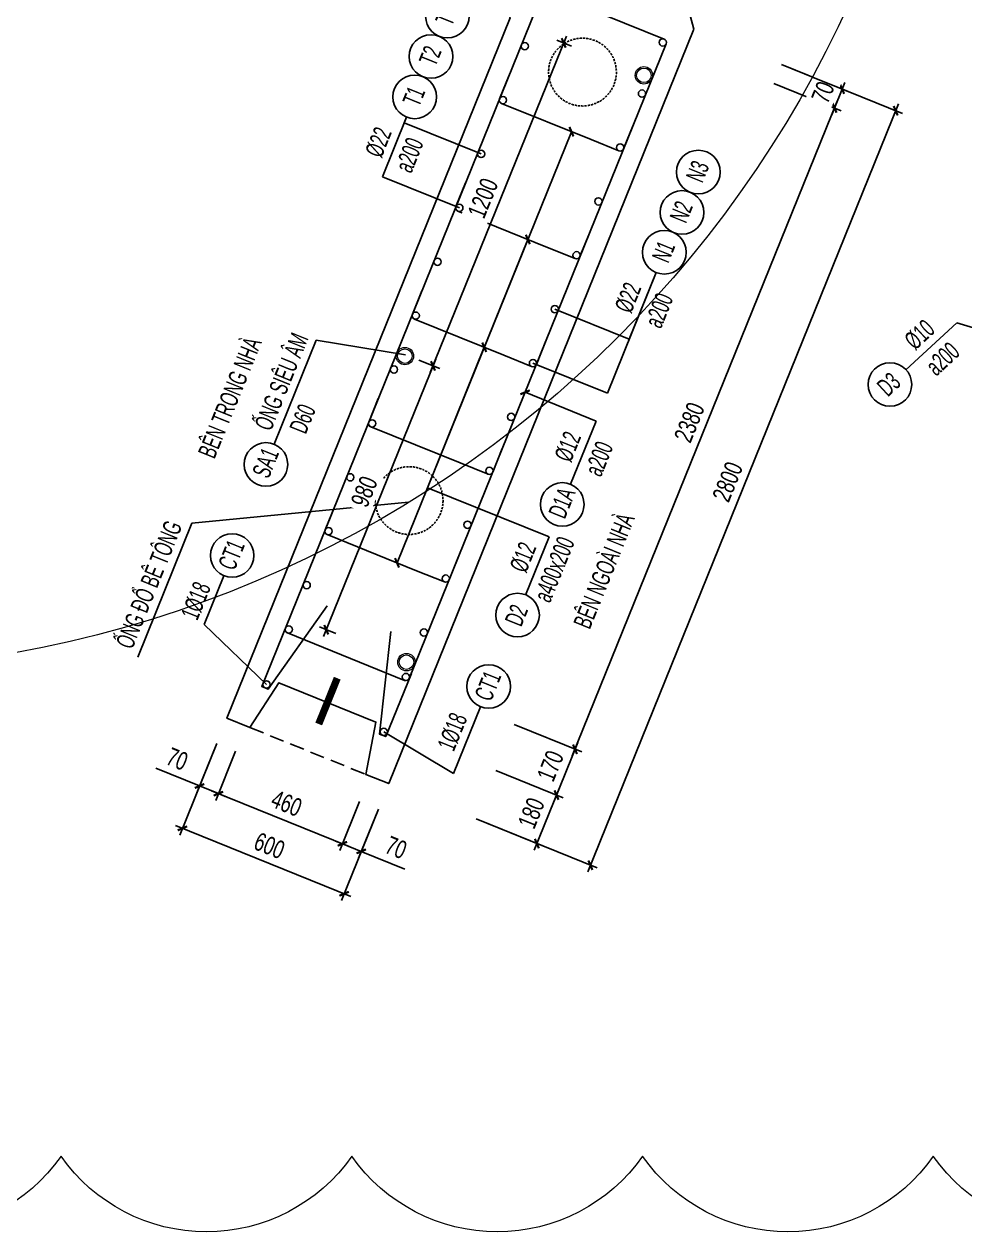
# Model space of a CAD drawing. Header units: millimetres. Extents: x -147841 to 368790, y -162721 to 84261.
# Drawn here: x 361130 to 364365, y -99768 to -95613 of the extents above; entities that cross this region are included whole.
import ezdxf
from ezdxf.enums import TextEntityAlignment as Align

# ---------------------------------------------------------------- set-up
doc = ezdxf.new("R2010")
doc.units = ezdxf.units.MM
doc.header["$LTSCALE"] = 1000
doc.header["$MEASUREMENT"] = 0
doc.header["$PDMODE"] = 1
doc.header["$PDSIZE"] = -10
doc.linetypes.add('DASHED', pattern=[0.75, 0.5, -0.25])
doc.linetypes.add('HIDDEN', pattern=[0.375, 0.25, -0.125])
doc.layers.get('0').update_dxf_attribs({"linetype": 'CONTINUOUS', "lineweight": 18})
doc.layers.get('DEFPOINTS').update_dxf_attribs({"color": 5, "linetype": 'CONTINUOUS', "lineweight": 18})
for name, color, linetype, lineweight in [('0-THAY', 7, 'CONTINUOUS', 18), ('ccu11-Dim', 8, 'CONTINUOUS', 18), ('DIM', 8, 'CONTINUOUS', 18)]:
    doc.layers.add(name, color=color, linetype=linetype, lineweight=lineweight)
for name, color, linetype in [('ccu11-Khuat', 9, 'DASHED'), ('ccu11-Manh', 8, 'CONTINUOUS'), ('ccu11-Thep', 4, 'CONTINUOUS'), ('ccu11-Thepdai', 6, 'CONTINUOUS'), ('KC-Cotthep', 8, 'CONTINUOUS'), ('KC-Dim', 8, 'CONTINUOUS'), ('KC-Text', 31, 'CONTINUOUS'), ('KC-Thay', 7, 'CONTINUOUS')]:
    doc.layers.add(name, color=color, linetype=linetype)
doc.styles.add('ARIAL', font='arial.ttf', dxfattribs={"width": 0.7})
doc.styles.add('ccu11-dim', font='vnsimli.shx', dxfattribs={"width": 0.65, "bigfont": 'bigfont.shx'})
doc.dimstyles.new('2.5-25', dxfattribs={"dimscale": 25, "dimtxt": 2.5, "dimasz": 1, "dimexe": 1, "dimexo": 2, "dimgap": 1, "dimtad": 1, "dimdec": 1, "dimrnd": 5, "dimdsep": 46, "dimtxsty": 'ARIAL', "dimblk": 'ARCHTICK', "dimcen": -1, "dimdle": 1, "dimclrd": 256, "dimclre": 256, "dimclrt": 3, "dimadec": 0, "dimazin": 2, "dimtfac": 0.1, "dimtdec": 1, "dimtmove": 0, "dimatfit": 1, "dimldrblk": 'ARCHTICK', "dimfxl": 1, "dimtvp": 0.833333, "dimtfill": 1, "dimtolj": 1, "dimtzin": 12, "dimarcsym": 0})
doc.dimstyles.new('ccu11-100x4', dxfattribs={"dimscale": 100, "dimtxt": 2.5, "dimasz": 1, "dimexe": 1, "dimexo": 2, "dimgap": 1, "dimtad": 1, "dimdec": 0, "dimlfac": 0.25, "dimdsep": 46, "dimtxsty": 'ccu11-dim', "dimblk": 'ARCHTICK', "dimcen": -1, "dimdle": 1, "dimclrd": 256, "dimclre": 256, "dimclrt": 31, "dimadec": 0, "dimazin": 2, "dimtfac": 0.1, "dimtdec": 0, "dimtmove": 0, "dimatfit": 1, "dimldrblk": 'ARCHTICK', "dimfxl": 1, "dimtvp": 0.833333, "dimtolj": 1, "dimtzin": 12, "dimarcsym": 0})

# ---------------------------------------------------------------- blocks, each defined once
blk = doc.blocks.new('_ARCHTICK')
at = {"color": 0, "linetype": 'ByBlock', "const_width": 0.3}
blk.add_lwpolyline([(-0.5, -0.5), (0.5, 0.5)], dxfattribs=at)
blk = doc.blocks.new('*D972')
at = {"layer": 'DEFPOINTS', "color": 0, "linetype": 'ByBlock', "ltscale": 30, "transparency": 16777216}
for p in [(362705.4, -98161.6), (362637.9, -98328.4), (362893.4, -98431.8)]:
    blk.add_point(p, dxfattribs=at)
at = {"layer": 'KC-Dim', "linetype": 'ByBlock', "lineweight": -2, "ltscale": 30, "transparency": 16777216}
for p, q in [((362751.7, -98180.3), (362984.1, -98274.3)), ((362970.3, -98241.8), (362884, -98455)), ((362684.2, -98347.2), (362916.6, -98441.2))]:
    blk.add_line(p, q, dxfattribs=at)
at = {"layer": 'KC-Dim', "linetype": 'ByBlock', "lineweight": -2, "ltscale": 30, "transparency": 16777216, "xscale": 25, "yscale": 25, "zscale": 25}
for p, rotation in [((362960.9, -98264.9), 67.97712838421687), ((362893.4, -98431.8), 247.9771283842169)]:
    blk.add_blockref('_ARCHTICK', p, dxfattribs=dict(at, rotation=rotation))
at = {"layer": 'KC-Dim', "color": 3, "linetype": 'ByBlock', "ltscale": 30, "transparency": 16777216, "insert": (362874.4, -98327), "char_height": 62.5, "attachment_point": 5, "rotation": 67.9771, "style": 'ARIAL', "bg_fill": 3, "box_fill_scale": 1.25, "bg_fill_color": 256, "bg_fill_true_color": 13158600, "bg_fill_transparency": 0}
blk.add_mtext('\\A1;180', dxfattribs=at)
blk = doc.blocks.new('*D973')
at = {"layer": 'DEFPOINTS', "color": 0, "linetype": 'ByBlock', "ltscale": 30, "transparency": 16777216}
for p in [(362769.1, -98004), (362705.4, -98161.6)]:
    blk.add_point(p, dxfattribs=at)
at = {"layer": 'KC-Dim', "linetype": 'ByBlock', "lineweight": -2, "ltscale": 30, "transparency": 16777216}
for p, q in [((362815.5, -98022.7), (363047.8, -98116.7)), ((362951.5, -98288.1), (363034, -98084.2)), ((362751.7, -98180.3), (362984.1, -98274.3))]:
    blk.add_line(p, q, dxfattribs=at)
at = {"layer": 'KC-Dim', "linetype": 'ByBlock', "lineweight": -2, "ltscale": 30, "transparency": 16777216, "xscale": 25, "yscale": 25, "zscale": 25}
for p, rotation in [((363024.6, -98107.3), 67.97712838421693), ((362960.9, -98264.9), 247.9771283842169)]:
    blk.add_blockref('_ARCHTICK', p, dxfattribs=dict(at, rotation=rotation))
at = {"layer": 'KC-Dim', "color": 3, "linetype": 'ByBlock', "ltscale": 30, "transparency": 16777216, "insert": (362940, -98164.8), "char_height": 62.5, "attachment_point": 5, "rotation": 67.9771, "style": 'ARIAL', "bg_fill": 3, "box_fill_scale": 1.25, "bg_fill_color": 256, "bg_fill_true_color": 13158600, "bg_fill_transparency": 0}
blk.add_mtext('\\A1;170', dxfattribs=at)
at = {"layer": 'DEFPOINTS', "color": 0, "linetype": 'ByBlock', "ltscale": 30, "transparency": 16777216}
blk.add_point((363024.6, -98107.3), dxfattribs=at)
blk = doc.blocks.new('*D974')
at = {"layer": 'DEFPOINTS', "color": 0, "linetype": 'ByBlock', "ltscale": 30, "transparency": 16777216}
for p in [(361811, -98041.5), (362367.2, -98266.5), (361674.3, -98379.4)]:
    blk.add_point(p, dxfattribs=at)
at = {"layer": 'KC-Dim', "linetype": 'ByBlock', "lineweight": -2, "ltscale": 30, "transparency": 16777216}
for p, q in [((361792.2, -98087.9), (361664.9, -98402.6)), ((362348.4, -98312.9), (362221.1, -98627.6)), ((362253.7, -98613.8), (361651.1, -98370.1))]:
    blk.add_line(p, q, dxfattribs=at)
at = {"layer": 'KC-Dim', "linetype": 'ByBlock', "lineweight": -2, "ltscale": 30, "transparency": 16777216, "xscale": 25, "yscale": 25, "zscale": 25}
for p, rotation in [((361674.3, -98379.4), 157.9771283853375), ((362230.5, -98604.4), 337.9771283853375)]:
    blk.add_blockref('_ARCHTICK', p, dxfattribs=dict(at, rotation=rotation))
at = {"layer": 'KC-Dim', "color": 3, "linetype": 'ByBlock', "ltscale": 30, "transparency": 16777216, "insert": (361973.7, -98439.2), "char_height": 62.5, "attachment_point": 5, "rotation": 337.9771, "style": 'ARIAL', "bg_fill": 3, "box_fill_scale": 1.25, "bg_fill_color": 256, "bg_fill_true_color": 13158600, "bg_fill_transparency": 0}
blk.add_mtext('\\A1;600', dxfattribs=at)
blk = doc.blocks.new('*D975')
at = {"layer": 'DEFPOINTS', "color": 0, "linetype": 'ByBlock', "ltscale": 30, "transparency": 16777216}
for p in [(361875.9, -98067.8), (362302.3, -98240.3), (362224.5, -98432.5)]:
    blk.add_point(p, dxfattribs=at)
at = {"layer": 'KC-Dim', "linetype": 'ByBlock', "lineweight": -2, "ltscale": 30, "transparency": 16777216}
for p, q in [((361857.1, -98114.1), (361788.7, -98283.2)), ((361774.9, -98250.6), (362247.7, -98441.9)), ((362283.5, -98286.6), (362215.2, -98455.7))]:
    blk.add_line(p, q, dxfattribs=at)
at = {"layer": 'KC-Dim', "linetype": 'ByBlock', "lineweight": -2, "ltscale": 30, "transparency": 16777216, "xscale": 25, "yscale": 25, "zscale": 25}
for p, rotation in [((361798.1, -98260), 157.9771283853375), ((362224.5, -98432.5), 337.9771283853375)]:
    blk.add_blockref('_ARCHTICK', p, dxfattribs=dict(at, rotation=rotation))
at = {"layer": 'KC-Dim', "color": 3, "linetype": 'ByBlock', "ltscale": 30, "transparency": 16777216, "insert": (362032.7, -98293.5), "char_height": 62.5, "attachment_point": 5, "rotation": 337.9771, "style": 'ARIAL', "bg_fill": 3, "box_fill_scale": 1.25, "bg_fill_color": 256, "bg_fill_true_color": 13158600, "bg_fill_transparency": 0}
blk.add_mtext('\\A1;460', dxfattribs=at)
blk = doc.blocks.new('*D976')
at = {"layer": 'DEFPOINTS', "color": 0, "linetype": 'ByBlock', "ltscale": 30, "transparency": 16777216}
for p in [(361811, -98041.5), (361875.9, -98067.8), (361733.2, -98233.7)]:
    blk.add_point(p, dxfattribs=at)
at = {"layer": 'KC-Dim', "linetype": 'ByBlock', "lineweight": -2, "ltscale": 30, "transparency": 16777216}
for p, q in [((361792.2, -98087.9), (361723.8, -98256.9)), ((361857.1, -98114.1), (361788.7, -98283.2)), ((361733.2, -98233.7), (361582.9, -98172.9)), ((361798.1, -98260), (361733.2, -98233.7)), ((361798.1, -98260), (361821.3, -98269.4))]:
    blk.add_line(p, q, dxfattribs=at)
at = {"layer": 'KC-Dim', "linetype": 'ByBlock', "lineweight": -2, "ltscale": 30, "transparency": 16777216, "xscale": 25, "yscale": 25, "zscale": 25}
for p, rotation in [((361733.2, -98233.7), 337.9771283853375), ((361798.1, -98260), 157.9771283853375)]:
    blk.add_blockref('_ARCHTICK', p, dxfattribs=dict(at, rotation=rotation))
at = {"layer": 'KC-Dim', "color": 3, "linetype": 'ByBlock', "ltscale": 30, "transparency": 16777216, "insert": (361656.2, -98141.2), "char_height": 62.5, "attachment_point": 5, "rotation": 337.9771, "style": 'ARIAL', "bg_fill": 3, "box_fill_scale": 1.25, "bg_fill_color": 256, "bg_fill_true_color": 13158600, "bg_fill_transparency": 0}
blk.add_mtext('\\A1;70', dxfattribs=at)
blk = doc.blocks.new('*D977')
at = {"layer": 'DEFPOINTS', "color": 0, "linetype": 'ByBlock', "ltscale": 30, "transparency": 16777216}
for p in [(362302.3, -98240.3), (362367.2, -98266.5), (362289.4, -98458.7)]:
    blk.add_point(p, dxfattribs=at)
at = {"layer": 'KC-Dim', "linetype": 'ByBlock', "lineweight": -2, "ltscale": 30, "transparency": 16777216}
for p, q in [((362283.5, -98286.6), (362215.2, -98455.7)), ((362348.4, -98312.9), (362280.1, -98481.9)), ((362224.5, -98432.5), (362201.4, -98423.1)), ((362224.5, -98432.5), (362289.4, -98458.7)), ((362289.4, -98458.7), (362439.8, -98519.5))]:
    blk.add_line(p, q, dxfattribs=at)
at = {"layer": 'KC-Dim', "linetype": 'ByBlock', "lineweight": -2, "ltscale": 30, "transparency": 16777216, "xscale": 25, "yscale": 25, "zscale": 25}
for p, rotation in [((362224.5, -98432.5), 337.9771283853375), ((362289.4, -98458.7), 157.9771283853375)]:
    blk.add_blockref('_ARCHTICK', p, dxfattribs=dict(at, rotation=rotation))
at = {"layer": 'KC-Dim', "color": 3, "linetype": 'ByBlock', "ltscale": 30, "transparency": 16777216, "insert": (362409.1, -98445.7), "char_height": 62.5, "attachment_point": 5, "rotation": 337.9771, "style": 'ARIAL', "bg_fill": 3, "box_fill_scale": 1.25, "bg_fill_color": 256, "bg_fill_true_color": 13158600, "bg_fill_transparency": 0}
blk.add_mtext('\\A1;70', dxfattribs=at)
blk = doc.blocks.new('*D978')
at = {"layer": 'DEFPOINTS', "color": 0, "linetype": 'ByBlock', "ltscale": 30, "transparency": 16777216}
for p in [(363661.6, -95797.6), (363917.1, -95901), (362769.1, -98004)]:
    blk.add_point(p, dxfattribs=at)
at = {"layer": 'KC-Dim', "linetype": 'ByBlock', "lineweight": -2, "ltscale": 30, "transparency": 16777216}
for p, q in [((363707.9, -95816.4), (363940.3, -95910.4)), ((363015.3, -98130.5), (363926.5, -95877.8)), ((362815.5, -98022.7), (363047.8, -98116.7))]:
    blk.add_line(p, q, dxfattribs=at)
at = {"layer": 'KC-Dim', "linetype": 'ByBlock', "lineweight": -2, "ltscale": 30, "transparency": 16777216, "xscale": 25, "yscale": 25, "zscale": 25}
for p, rotation in [((363917.1, -95901), 67.97712838421693), ((363024.6, -98107.3), 247.9771283842169)]:
    blk.add_blockref('_ARCHTICK', p, dxfattribs=dict(at, rotation=rotation))
at = {"layer": 'KC-Dim', "color": 3, "linetype": 'ByBlock', "ltscale": 30, "transparency": 16777216, "insert": (363418.1, -96982.8), "char_height": 62.5, "attachment_point": 5, "rotation": 67.9771, "style": 'ARIAL', "bg_fill": 3, "box_fill_scale": 1.25, "bg_fill_color": 256, "bg_fill_true_color": 13158600, "bg_fill_transparency": 0}
blk.add_mtext('\\A1;2380', dxfattribs=at)
blk = doc.blocks.new('att_thep_2')
blk.add_circle((-300, 0), 300)
at = {"color": 3, "style": 'ARIAL', "width": 0.6}
blk.add_attdef('DK', text='', height=250, dxfattribs=at).set_placement((467, 105), align=Align.CENTER)
at = {"color": 31, "style": 'ARIAL', "width": 0.6}
blk.add_attdef('SH', text='', height=250, dxfattribs=at).set_placement((-281, -111), align=Align.CENTER)
at = {"color": 2, "style": 'ARIAL', "width": 0.6}
blk.add_attdef('KC', text='', height=250, dxfattribs=at).set_placement((472, -355), align=Align.CENTER)
blk = doc.blocks.new('*D979')
at = {"layer": 'DEFPOINTS', "color": 0, "ltscale": 3000, "transparency": 16777216}
for p in [(363687.8, -95732.8), (363661.6, -95797.6)]:
    blk.add_point(p, dxfattribs=at)
at = {"layer": 'KC-Dim', "lineweight": -2, "ltscale": 3000, "transparency": 16777216}
for p, q in [((363734.2, -95751.5), (363966.5, -95845.5)), ((363707.9, -95816.4), (363940.3, -95910.4)), ((363907.7, -95924.2), (363952.7, -95812.9))]:
    blk.add_line(p, q, dxfattribs=at)
at = {"layer": 'KC-Dim', "lineweight": -2, "ltscale": 3000, "transparency": 16777216, "xscale": 25, "yscale": 25, "zscale": 25}
for p, rotation in [((363943.3, -95836.1), 67.97712838421693), ((363917.1, -95901), 247.9771283842169)]:
    blk.add_blockref('_ARCHTICK', p, dxfattribs=dict(at, rotation=rotation))
at = {"layer": 'KC-Dim', "color": 3, "ltscale": 3000, "transparency": 16777216, "insert": (363877.4, -95847.2), "char_height": 62.5, "attachment_point": 5, "rotation": 67.9771, "style": 'ARIAL', "bg_fill": 3, "box_fill_scale": 1.25, "bg_fill_color": 256, "bg_fill_true_color": 13158600, "bg_fill_transparency": 0}
blk.add_mtext('\\A1;70', dxfattribs=at)
at = {"layer": 'DEFPOINTS', "color": 0, "ltscale": 3000, "transparency": 16777216}
blk.add_point((363943.3, -95836.1), dxfattribs=at)
blk = doc.blocks.new('*U965')
at = {"layer": 'ccu11-Thepdai', "flags": 128}
blk.add_lwpolyline([(50, 230), (-37.5, 230, 0.414214), (-50, 217.5), (-50, -114.4), (-50, -217.5, 0.414214), (-37.5, -230), (50, -230)], format="xyb", dxfattribs=at)
blk = doc.blocks.new('*U966')
at = {"layer": 'DIM', "color": 0, "linetype": 'ByBlock', "lineweight": -2, "transparency": 16777216}
for p in [(0, 0), (400, 0), (800, 0), (1200, 0), (1600, 0)]:
    blk.add_blockref('*U965', p, dxfattribs=at)
blk = doc.blocks.new('*D980')
at = {"layer": 'DEFPOINTS', "color": 0, "ltscale": 3000, "transparency": 16777216}
for p in [(363687.8, -95732.8), (364127.4, -95910.6), (362637.9, -98328.4)]:
    blk.add_point(p, dxfattribs=at)
at = {"layer": 'DIM', "lineweight": -2, "ltscale": 3000, "transparency": 16777216}
for p, q in [((363734.2, -95751.5), (364150.6, -95919.9)), ((363068.1, -98529.4), (364136.8, -95887.4)), ((362684.2, -98347.2), (363100.6, -98515.6))]:
    blk.add_line(p, q, dxfattribs=at)
at = {"layer": 'DIM', "lineweight": -2, "ltscale": 3000, "transparency": 16777216, "xscale": 25, "yscale": 25, "zscale": 25}
for p, rotation in [((364127.4, -95910.6), 67.97712838421693), ((363077.5, -98506.3), 247.9771283842169)]:
    blk.add_blockref('_ARCHTICK', p, dxfattribs=dict(at, rotation=rotation))
at = {"layer": 'DIM', "color": 3, "ltscale": 3000, "transparency": 16777216, "insert": (363549.7, -97187.1), "char_height": 62.5, "attachment_point": 5, "rotation": 67.9771, "style": 'ARIAL', "bg_fill": 3, "box_fill_scale": 1.25, "bg_fill_color": 256, "bg_fill_true_color": 13158600, "bg_fill_transparency": 0}
blk.add_mtext('\\A1;2800', dxfattribs=at)
blk = doc.blocks.new('*D1508')
at = {"layer": 'DEFPOINTS', "color": 0, "linetype": 'ByBlock', "ltscale": 30, "transparency": 16777216}
for p in [(258896.5, -98435.7), (258896.5, -98538), (257917.5, -98623.4)]:
    blk.add_point(p, dxfattribs=at)
at = {"layer": 'KC-Dim', "linetype": 'ByBlock', "lineweight": -2, "ltscale": 30, "transparency": 16777216}
for p, q in [((258896.5, -98485.7), (258896.5, -98563)), ((257892.5, -98538), (258921.5, -98538)), ((257917.5, -98573.4), (257917.5, -98513))]:
    blk.add_line(p, q, dxfattribs=at)
at = {"layer": 'KC-Dim', "linetype": 'ByBlock', "lineweight": -2, "ltscale": 30, "transparency": 16777216, "xscale": 25, "yscale": 25, "zscale": 25, "rotation": 180}
blk.add_blockref('_ARCHTICK', (257917.5, -98538), dxfattribs=at)
at = {"layer": 'KC-Dim', "linetype": 'ByBlock', "lineweight": -2, "ltscale": 30, "transparency": 16777216, "xscale": 25, "yscale": 25, "zscale": 25}
blk.add_blockref('_ARCHTICK', (258896.5, -98538), dxfattribs=at)
at = {"layer": 'KC-Dim', "color": 3, "linetype": 'ByBlock', "ltscale": 30, "transparency": 16777216, "insert": (258407, -98481.1), "char_height": 62.5, "attachment_point": 5, "style": 'ARIAL', "bg_fill": 3, "box_fill_scale": 1.25, "bg_fill_color": 256, "bg_fill_true_color": 13158600, "bg_fill_transparency": 0}
blk.add_mtext('\\A1;980', dxfattribs=at)
blk = doc.blocks.new('A$C260038B3')
at = {"layer": '0-THAY', "linetype": 'Continuous'}
for radius in [120, 100]:
    blk.add_circle((0, 0), radius, dxfattribs=at)
blk = doc.blocks.new('*D1509')
at = {"layer": 'DEFPOINTS', "color": 0, "linetype": 'ByBlock', "ltscale": 30, "transparency": 16777216}
for p in [(258896.5, -98435.7), (260095.1, -98538), (260095.1, -98616.7)]:
    blk.add_point(p, dxfattribs=at)
at = {"layer": 'KC-Dim', "linetype": 'ByBlock', "lineweight": -2, "ltscale": 30, "transparency": 16777216}
for p, q in [((258896.5, -98485.7), (258896.5, -98563)), ((258871.5, -98538), (260120.1, -98538)), ((260095.1, -98566.7), (260095.1, -98513))]:
    blk.add_line(p, q, dxfattribs=at)
at = {"layer": 'KC-Dim', "linetype": 'ByBlock', "lineweight": -2, "ltscale": 30, "transparency": 16777216, "xscale": 25, "yscale": 25, "zscale": 25, "rotation": 180}
blk.add_blockref('_ARCHTICK', (258896.5, -98538), dxfattribs=at)
at = {"layer": 'KC-Dim', "linetype": 'ByBlock', "lineweight": -2, "ltscale": 30, "transparency": 16777216, "xscale": 25, "yscale": 25, "zscale": 25}
blk.add_blockref('_ARCHTICK', (260095.1, -98538), dxfattribs=at)
at = {"layer": 'KC-Dim', "color": 3, "linetype": 'ByBlock', "ltscale": 30, "transparency": 16777216, "insert": (259495.8, -98481.1), "char_height": 62.5, "attachment_point": 5, "style": 'ARIAL', "bg_fill": 3, "box_fill_scale": 1.25, "bg_fill_color": 256, "bg_fill_true_color": 13158600, "bg_fill_transparency": 0}
blk.add_mtext('\\A1;1200', dxfattribs=at)
blk = doc.blocks.new('*U969')
at = {"layer": 'ccu11-Thep'}
blk.add_circle((0, 0), 12.5, dxfattribs=at)
blk = doc.blocks.new('*U970')
at = {"layer": 'KC-Dim', "color": 0, "linetype": 'ByBlock', "lineweight": -2, "transparency": 16777216}
for p in [(0, 0), (200, 0), (400, 0), (600, 0), (800, 0), (1000, 0), (1200, 0), (1400, 0), (1600, 0), (1800, 0), (2000, 0)]:
    blk.add_blockref('*U969', p, dxfattribs=at)
blk = doc.blocks.new('saw6-28')
at = {"layer": 'ccu11-Dim', "ltscale": 3000, "xscale": 0.25, "yscale": 0.25, "zscale": 0.25}
for p in [(257917.48, -98835.66), (260095.11, -98835.66)]:
    blk.add_blockref('A$C260038B3', p, dxfattribs=at)
at = {"layer": 'KC-Dim', "linetype": 'ByBlock', "ltscale": 30}
dim = blk.add_linear_dim(base=(258896.47, -98537.97), p1=(257917.48, -98623.41), p2=(258896.47, -98435.66), dimstyle='2.5-25', dxfattribs=at)
dim.commit()
dim.dimension.update_dxf_attribs({"geometry": '*D1508', "text_midpoint": (258406.97, -98481.05)})
at = {"layer": 'ccu11-Dim', "ltscale": 3000, "xscale": 0.25, "yscale": 0.25, "zscale": 0.25}
blk.add_blockref('A$C260038B3', (258891.47, -98435.66), dxfattribs=at)
at = {"layer": 'KC-Dim', "linetype": 'ByBlock', "ltscale": 30}
dim = blk.add_linear_dim(base=(260095.11, -98537.97), p1=(258896.47, -98435.66), p2=(260095.11, -98616.7), dimstyle='2.5-25', dxfattribs=at)
dim.commit()
dim.dimension.update_dxf_attribs({"geometry": '*D1509', "text_midpoint": (259495.79, -98481.05)})

msp = doc.modelspace()

# ---------------------------------------------------------------- linework, layer by layer
at = {"layer": 'ccu11-Manh'}
msp.add_lwpolyline([(362451.95, -97256.89), (361707.14, -97329.98), (361520.95, -97790.28)], dxfattribs=at)
at = {"layer": 'ccu11-Thep', "linetype": 'HIDDEN', "ltscale": 0.03}
msp.add_circle((362454.04, -97251.71, 242.3), 116.6, dxfattribs=at)
at = {"layer": 'ccu11-Thep'}
for centre in [(362039.9, -97695.54), (362443.16, -97858.65), (361963.51, -97884.39)]:
    msp.add_circle(centre, 12.5, dxfattribs=at)
at = {"layer": 'ccu11-Thepdai'}
msp.add_lwpolyline([(362454.75, -97863.34), (363337.82, -95680.18, 0.4142136), (363330.92, -95663.9), (362927.66, -95500.79, 0.4142136), (362911.38, -95507.69), (362028.31, -97690.85, 0.4142136), (362035.21, -97707.13), (362438.47, -97870.24, 0.4142136)], format="xyb", close=True, dxfattribs=at)
at = {"layer": 'ccu11-Thepdai', "flags": 128}
msp.add_lwpolyline([(362035.27, -97673.66), (361947.24, -97891.29), (361969.64, -97900.35), (362171.87, -97613.82)], dxfattribs=at)
at = {"layer": 'KC-Thay', "flags": 128}
msp.add_lwpolyline([(363433.65, -95629.94), (362383.71, -98225.64), (362304.91, -98193.77), (362339.96, -98013.78), (362006.23, -97878.78), (361906.29, -98032.53), (361827.49, -98000.65), (362802.1, -95591.19), (361571.54, -90998.68), (361653.64, -90976.68), (361640.86, -90793.75), (361988.59, -90700.58), (362068.99, -90865.39), (362151.09, -90843.39), (363433.65, -95629.94)], dxfattribs=at)

# ---------------------------------------------------------------- block references
at = {"layer": 'KC-Cotthep'}
ref = msp.add_blockref('att_thep_2', (361989.8, -97057.9), dxfattribs=dict(at, xscale=0.25, yscale=0.25, zscale=0.25, rotation=67.97712838460362))
ref.add_attrib('KC', 'D60', dxfattribs={"layer": '0', "color": 2, "height": 62.5, "rotation": 67.97713, "style": 'ARIAL', "width": 0.6}).set_placement((362116.38, -96981.85), align=Align.CENTER)
ref.add_attrib('DK', 'ỐNG SIÊU ÂM', dxfattribs={"layer": '0', "color": 15, "height": 62.5, "rotation": 67.97713, "style": 'ARIAL', "width": 0.6}).set_placement((362043.76, -96854.21), align=Align.CENTER)
ref.add_attrib('SH', 'SA1', dxfattribs={"layer": '0', "color": 31, "height": 62.5, "rotation": 67.97713, "style": 'ARIAL', "width": 0.6}).set_placement((361989.3, -97133.47), align=Align.CENTER)
ref = msp.add_blockref('att_thep_2', (361817.26, -97510.25), dxfattribs=dict(at, xscale=-0.25, yscale=0.25, zscale=0.25, rotation=67.9771283846036))
ref.add_attrib('DK', '1%%C18', dxfattribs={"layer": '0', "color": 15, "height": 62.5, "rotation": 67.97713, "style": 'ARIAL', "width": 0.6}).set_placement((361749.24, -97608.15), align=Align.CENTER)
ref.add_attrib('SH', 'CT1', dxfattribs={"layer": '0', "color": 31, "height": 62.5, "rotation": 67.97713, "style": 'ARIAL', "width": 0.6}).set_placement((361871.61, -97450.22), align=Align.CENTER)

# ---------------------------------------------------------------- texts
at = {"layer": 'KC-Text', "color": 1, "style": 'ARIAL', "width": 0.6}
msp.add_text('BÊN TRONG NHÀ', height=62.5, rotation=67.97713, dxfattribs=at).set_placement((361866.24, -96909.02), align=Align.CENTER)
msp.add_text('ỐNG ĐỔ BÊ TÔNG', height=62.5, rotation=67.97713, dxfattribs=at).set_placement((361501.32, -97766.76))

# ---------------------------------------------------------------- leaders
at = {"layer": 'ccu11-Manh', "ltscale": 10}
for points in [[(362441.21, -96750.07), (362134.57, -96699.99), (361989.8, -97057.9)], [(361963.51, -97884.39), (361749.39, -97678.03), (361817.28, -97510.21)]]:
    msp.add_leader(points, dimstyle='ccu11-100x4', override={"dimgap": 1, "dimtad": 0, "dimldrblk": 'None'}, dxfattribs=at)

# ---------------------------------------------------------------- next in the draw order: dimensions: what is measured, and where the dimension line sits
at = {"layer": 'KC-Dim', "linetype": 'ByBlock', "ltscale": 30}
dim = msp.add_linear_dim(base=(361674.28, -98379.43), p1=(362367.18, -98266.5), p2=(361810.96, -98041.51), angle=157.97713, dimstyle='2.5-25', dxfattribs=at)
dim.commit()
dim.dimension.update_dxf_attribs({"geometry": '*D974', "text_midpoint": (361973.73, -98439.16)})
dim = msp.add_linear_dim(base=(362893.39, -98431.8), p1=(362705.37, -98161.58), p2=(362637.87, -98328.45), angle=247.97713, dimstyle='2.5-25', dxfattribs=at)
dim.commit()
dim.dimension.update_dxf_attribs({"geometry": '*D972', "text_midpoint": (362927.14, -98348.37), "dimtype": 160})

# ---------------------------------------------------------------- next in the draw order: linework, layer by layer
at = {"layer": 'ccu11-Khuat', "ltscale": 0.1}
msp.add_line((361906.29, -98032.53), (362304.91, -98193.77), dxfattribs=at)
at = {"layer": 'ccu11-Thep', "const_width": 25}
msp.add_lwpolyline([(362206.84, -97862.85), (362143.1, -98020.44)], dxfattribs=at)
at = {"layer": 'ccu11-Thep'}
msp.add_circle((362366.8, -98047.42), 12.5, dxfattribs=at)
at = {"layer": 'ccu11-Thepdai', "flags": 128}
msp.add_lwpolyline([(362461.7, -97846.14), (362373.71, -98063.7), (362351.97, -98054.91), (362390.84, -97702.39)], dxfattribs=at)
at = {"layer": 'KC-Thay', "flags": 128}
msp.add_lwpolyline([(361906.29, -98032.53), (362006.23, -97878.78), (362339.96, -98013.78), (362304.91, -98193.77)], dxfattribs=at)

# ---------------------------------------------------------------- next in the draw order: dimensions: what is measured, and where the dimension line sits
at = {"layer": 'KC-Dim', "linetype": 'ByBlock', "ltscale": 30}
dim = msp.add_linear_dim(base=(363024.63, -98107.34), p1=(362705.37, -98161.58), p2=(362769.12, -98003.98), angle=67.97713, dimstyle='2.5-25', dxfattribs=at)
dim.commit()
dim.dimension.update_dxf_attribs({"geometry": '*D973', "text_midpoint": (362992.76, -98186.14), "dimtype": 160})

# ---------------------------------------------------------------- next in the draw order: dimensions: what is measured, and where the dimension line sits
for base, p1, p2, angle, picture, middle in [((363917.08, -95901), (362769.12, -98003.98), (363661.56, -95797.64), 67.97713, '*D978', (363418.08, -96982.82)), ((362224.54, -98432.48), (361875.86, -98067.76), (362302.29, -98240.25), 157.97713, '*D975', (362032.66, -98293.47))]:
    dim = msp.add_linear_dim(base=base, p1=p1, p2=p2, angle=angle, dimstyle='2.5-25', dxfattribs=at)
    dim.commit()
    dim.dimension.update_dxf_attribs({"geometry": picture, "text_midpoint": middle})

# ---------------------------------------------------------------- next in the draw order: leaders
at = {"layer": 'ccu11-Manh', "ltscale": 10}
msp.add_leader([(362366.8, -98047.42), (362606.55, -98190.42), (362699.4, -97960.88)], dimstyle='ccu11-100x4', override={"dimgap": 1, "dimtad": 0, "dimldrblk": 'None'}, dxfattribs=at)

# ---------------------------------------------------------------- next in the draw order: block references
at = {"layer": 'DIM', "rotation": 67.97712838460362}
msp.add_blockref('*U966', (362392.46, -97403.97), dxfattribs=at)
at = {"layer": 'KC-Cotthep'}
ref = msp.add_blockref('att_thep_2', (362699.41, -97960.84), dxfattribs=dict(at, xscale=-0.25, yscale=0.25, zscale=0.25, rotation=67.9771283846036))
ref.add_attrib('DK', '1%%C18', dxfattribs={"layer": '0', "color": 15, "height": 62.5, "rotation": 67.97713, "style": 'ARIAL', "width": 0.6}).set_placement((362631.39, -98058.74), align=Align.CENTER)
ref.add_attrib('SH', 'CT1', dxfattribs={"layer": '0', "color": 31, "height": 62.5, "rotation": 67.97713, "style": 'ARIAL', "width": 0.6}).set_placement((362753.76, -97900.81), align=Align.CENTER)

# ---------------------------------------------------------------- next in the draw order: dimensions: what is measured, and where the dimension line sits
at = {"layer": 'KC-Dim', "ltscale": 3000}
dim = msp.add_linear_dim(base=(363943.33, -95836.11), p1=(363661.56, -95797.64), p2=(363687.81, -95732.75), angle=67.97713, dimstyle='2.5-25', dxfattribs=at)
dim.commit()
dim.dimension.update_dxf_attribs({"geometry": '*D979', "text_midpoint": (363930.2, -95868.55), "dimtype": 160})
at = {"layer": 'KC-Dim', "linetype": 'ByBlock', "ltscale": 30}
for base, p1, p2, picture, middle in [((361733.21, -98233.74), (361875.86, -98067.76), (361810.96, -98041.51), '*D976', (361656.21, -98141.2)), ((362289.43, -98458.73), (362302.29, -98240.25), (362367.18, -98266.5), '*D977', (362409.11, -98445.75))]:
    dim = msp.add_linear_dim(base=base, p1=p1, p2=p2, angle=157.97713, dimstyle='2.5-25', dxfattribs=at)
    dim.commit()
    dim.dimension.update_dxf_attribs({"geometry": picture, "text_midpoint": middle})

# ---------------------------------------------------------------- next in the draw order: dimensions: what is measured, and where the dimension line sits
at = {"layer": 'DIM', "ltscale": 3000}
dim = msp.add_linear_dim(base=(364127.39, -95910.56), p1=(362637.87, -98328.45), p2=(363687.81, -95732.75), angle=67.97713, dimstyle='2.5-25', dxfattribs=at)
dim.commit()
dim.dimension.update_dxf_attribs({"geometry": '*D980', "text_midpoint": (363549.66, -97187.06)})

# ---------------------------------------------------------------- next in the draw order: block references
at = {"layer": 'KC-Cotthep'}
ref = msp.add_blockref('att_thep_2', (363420.64, -96191.05), dxfattribs=dict(at, xscale=-0.25, yscale=0.25, zscale=0.25, rotation=67.97712838421504))
ref.add_attrib('SH', 'N3', dxfattribs={"layer": '0', "color": 31, "height": 62.5, "rotation": 67.97713, "style": 'ARIAL', "width": 0.6}).set_placement((363474.99, -96131.02), align=Align.CENTER)
ref = msp.add_blockref('att_thep_2', (364162.8, -96801.59), dxfattribs=dict(at, xscale=0.25, yscale=0.25, zscale=0.25, rotation=42.70046284408039))
ref.add_attrib('KC', 'a200', dxfattribs={"layer": '0', "color": 2, "height": 62.5, "rotation": 42.70046, "style": 'ARIAL', "width": 0.6}).set_placement((364309.73, -96786.87), align=Align.CENTER)
ref.add_attrib('DK', '%%C10', dxfattribs={"layer": '0', "color": 15, "height": 62.5, "rotation": 42.70046, "style": 'ARIAL', "width": 0.6}).set_placement((364230.46, -96703.29), align=Align.CENTER)
ref.add_attrib('SH', 'D3', dxfattribs={"layer": '0', "color": 31, "height": 62.5, "rotation": 42.70046, "style": 'ARIAL', "width": 0.6}).set_placement((364124.75, -96874.62), align=Align.CENTER)
at = {"layer": 'KC-Dim', "rotation": 67.97712838460362}
msp.add_blockref('saw6-28', (174107.84, -299844.89), dxfattribs=at)

# ---------------------------------------------------------------- next in the draw order: leaders
at = {"layer": 'KC-Dim', "ltscale": 3000}
msp.add_leader([(364626.71, -96727.03), (364338.03, -96639.89), (364162.8, -96801.59)], dimstyle='2.5-25', override={"dimgap": 1, "dimtad": 0, "dimfxl": 7, "dimfxlon": 1}, dxfattribs=at)

# ---------------------------------------------------------------- next in the draw order: linework, layer by layer
at = {"layer": 'ccu11-Thep'}
for centre in [(362851.72, -95688.51), (363326.23, -95675.49), (362776.73, -95873.92), (362701.73, -96059.32), (362626.74, -96244.73), (362551.74, -96430.14), (362476.75, -96615.54), (362401.75, -96800.95), (362326.76, -96986.36), (362251.76, -97171.77), (362176.77, -97357.17), (362101.77, -97542.58)]:
    msp.add_circle(centre, 12.5, dxfattribs=at)
at = {"layer": 'ccu11-Thep', "linetype": 'HIDDEN', "ltscale": 0.03}
msp.add_circle((363050.26, -95777.73, 242.3), 116.6, dxfattribs=at)
at = {"layer": 'DEFPOINTS', "color": 1, "flags": 128}
msp.add_lwpolyline([(368529.27, -94779.68, -0.5205671), (368529.27, -95779.68, -0.5205671), (368529.27, -96779.68, -0.5205671), (368529.27, -97779.68, -0.5205671), (368529.27, -98779.68, -0.5205671), (368256.91, -99507.31, -0.5205671), (367256.91, -99507.31, -0.5205671), (366256.91, -99507.31, -0.5205671), (365256.91, -99507.31, -0.5205671), (364256.91, -99507.31, -0.5205671), (363256.91, -99507.31, -0.5205671), (362256.91, -99507.31, -0.5205671), (361256.91, -99507.31, -0.5205671), (360256.91, -99507.31, -0.5205671), (359256.91, -99507.31, -0.5205671), (358256.91, -99507.31, -0.5205671), (357256.91, -99507.31, -0.5205671)], format="xyb", dxfattribs=at)
at = {"layer": 'DEFPOINTS', "ltscale": 3000}
msp.add_circle((360405.31, -93926.68), 3909.95, dxfattribs=at)

# ---------------------------------------------------------------- next in the draw order: block references
at = {"layer": 'KC-Cotthep'}
ref = msp.add_blockref('att_thep_2', (362557.49, -95654.43), dxfattribs=dict(at, xscale=-0.25, yscale=0.25, zscale=0.25, rotation=67.97712838421504))
ref.add_attrib('SH', 'T3', dxfattribs={"layer": '0', "color": 31, "height": 62.5, "rotation": 67.97713, "style": 'ARIAL', "width": 0.6}).set_placement((362611.84, -95594.4), align=Align.CENTER)
ref = msp.add_blockref('att_thep_2', (362501.25, -95793.48), dxfattribs=dict(at, xscale=-0.25, yscale=0.25, zscale=0.25, rotation=67.97712838421504))
ref.add_attrib('SH', 'T2', dxfattribs={"layer": '0', "color": 31, "height": 62.5, "rotation": 67.97713, "style": 'ARIAL', "width": 0.6}).set_placement((362555.59, -95733.45), align=Align.CENTER)
ref = msp.add_blockref('att_thep_2', (362445, -95932.54), dxfattribs=dict(at, xscale=-0.25, yscale=0.25, zscale=0.25, rotation=67.97712838421504))
ref.add_attrib('KC', 'a200', dxfattribs={"layer": '0', "color": 2, "height": 62.5, "rotation": 67.97713, "style": 'ARIAL', "width": 0.6}).set_placement((362483.34, -96074.63), align=Align.CENTER)
ref.add_attrib('DK', '%%C22', dxfattribs={"layer": '0', "color": 2, "height": 62.5, "rotation": 67.97713, "style": 'ARIAL', "width": 0.6}).set_placement((362376.97, -96030.44), align=Align.CENTER)
ref.add_attrib('SH', 'T1', dxfattribs={"layer": '0', "color": 31, "height": 62.5, "rotation": 67.97713, "style": 'ARIAL', "width": 0.6}).set_placement((362499.35, -95872.51), align=Align.CENTER)
ref = msp.add_blockref('att_thep_2', (363364.4, -96330.1), dxfattribs=dict(at, xscale=-0.25, yscale=0.25, zscale=0.25, rotation=67.97712838421504))
ref.add_attrib('SH', 'N2', dxfattribs={"layer": '0', "color": 31, "height": 62.5, "rotation": 67.97713, "style": 'ARIAL', "width": 0.6}).set_placement((363418.74, -96270.08), align=Align.CENTER)
ref = msp.add_blockref('att_thep_2', (363303.61, -96467.12), dxfattribs=dict(at, xscale=-0.25, yscale=0.25, zscale=0.25, rotation=67.97712838421504))
ref.add_attrib('KC', 'a200', dxfattribs={"layer": '0', "color": 2, "height": 62.5, "rotation": 67.97713, "style": 'ARIAL', "width": 0.6}).set_placement((363341.95, -96609.22), align=Align.CENTER)
ref.add_attrib('DK', '%%C22', dxfattribs={"layer": '0', "color": 2, "height": 62.5, "rotation": 67.97713, "style": 'ARIAL', "width": 0.6}).set_placement((363235.58, -96565.02), align=Align.CENTER)
ref.add_attrib('SH', 'N1', dxfattribs={"layer": '0', "color": 31, "height": 62.5, "rotation": 67.97713, "style": 'ARIAL', "width": 0.6}).set_placement((363357.95, -96407.09), align=Align.CENTER)
ref = msp.add_blockref('att_thep_2', (363008.95, -97195.59), dxfattribs=dict(at, xscale=0.25, yscale=0.25, zscale=0.25, rotation=67.97712838460362))
ref.add_attrib('KC', 'a200', dxfattribs={"layer": '0', "color": 2, "height": 62.5, "rotation": 67.97713, "style": 'ARIAL', "width": 0.6}).set_placement((363135.53, -97119.53), align=Align.CENTER)
ref.add_attrib('DK', '%%C12', dxfattribs={"layer": '0', "color": 215, "height": 62.5, "rotation": 67.97713, "style": 'ARIAL', "width": 0.6}).set_placement((363028.26, -97077.57), align=Align.CENTER)
ref.add_attrib('SH', 'D1A', dxfattribs={"layer": '0', "color": 31, "height": 62.5, "rotation": 67.97713, "style": 'ARIAL', "width": 0.6}).set_placement((363008.45, -97271.16), align=Align.CENTER)
ref = msp.add_blockref('att_thep_2', (362855, -97576.19), dxfattribs=dict(at, xscale=0.2499999999999999, yscale=0.2499999999999999, zscale=0.2499999999999999, rotation=67.97712838460764))
ref.add_attrib('KC', 'a400x200', dxfattribs={"layer": '0', "color": 2, "height": 62.5, "rotation": 67.97713, "style": 'ARIAL', "width": 0.6}).set_placement((362981.58, -97500.13), align=Align.CENTER)
ref.add_attrib('DK', '%%C12', dxfattribs={"layer": '0', "color": 215, "height": 62.5, "rotation": 67.97713, "style": 'ARIAL', "width": 0.6}).set_placement((362874.31, -97458.17), align=Align.CENTER)
ref.add_attrib('SH', 'D2', dxfattribs={"layer": '0', "color": 31, "height": 62.5, "rotation": 67.97713, "style": 'ARIAL', "width": 0.6}).set_placement((362851.93, -97658.11), align=Align.CENTER)
at = {"layer": 'KC-Dim', "rotation": 67.97712838460362}
msp.add_blockref('*U970', (362505.03, -97705.69), dxfattribs=at)

# ---------------------------------------------------------------- next in the draw order: texts
at = {"layer": 'KC-Text', "color": 1, "style": 'ARIAL', "width": 0.6}
msp.add_text('BÊN NGOÀI NHÀ', height=62.5, rotation=67.97713, dxfattribs=at).set_placement((363153.18, -97504.92), align=Align.CENTER)

# ---------------------------------------------------------------- next in the draw order: leaders
at = {"layer": 'ccu11-Manh', "ltscale": 10}
for points in [[(362626.74, -96244.73), (362362.03, -96137.66), (362444.99, -95932.57)], [(362701.73, -96059.32), (362437.03, -95952.25), (362445, -95932.54)], [(362880.01, -96778.66), (363135.75, -96882.11), (363303.59, -96467.16)], [(362955, -96593.25), (363210.75, -96696.7), (363303.61, -96467.12)], [(362516.95, -97207.41), (362935.66, -97376.78), (362854.55, -97577.31)]]:
    msp.add_leader(points, dimstyle='ccu11-100x4', override={"dimgap": 1, "dimtad": 0, "dimldrblk": 'None'}, dxfattribs=at)
at = {"layer": 'ccu11-Manh', "ltscale": 3000}
for points, override in [([(363012.33, -95982.7), (362516.95, -97207.41), (362935.66, -97376.78)], {"dimasz": 0.25, "dimtad": 0}), ([(362862.34, -96353.51), (362516.95, -97207.41), (362935.66, -97376.78)], {"dimasz": 0.25, "dimgap": 1, "dimtad": 0}), ([(362712.35, -96724.33), (362516.95, -97207.41), (362935.66, -97376.78)], {"dimasz": 0.25, "dimtad": 0}), ([(362852.79, -96879.29), (363096.94, -96978.05), (363008.95, -97195.59)], {"dimasz": 0.25, "dimtad": 0}), ([(362412.37, -97465.95), (362516.95, -97207.41), (362935.66, -97376.78)], {"dimasz": 0.25, "dimtad": 0})]:
    msp.add_leader(points, dimstyle='ccu11-100x4', override=override, dxfattribs=at)

doc.saveas('drawing.dxf')
